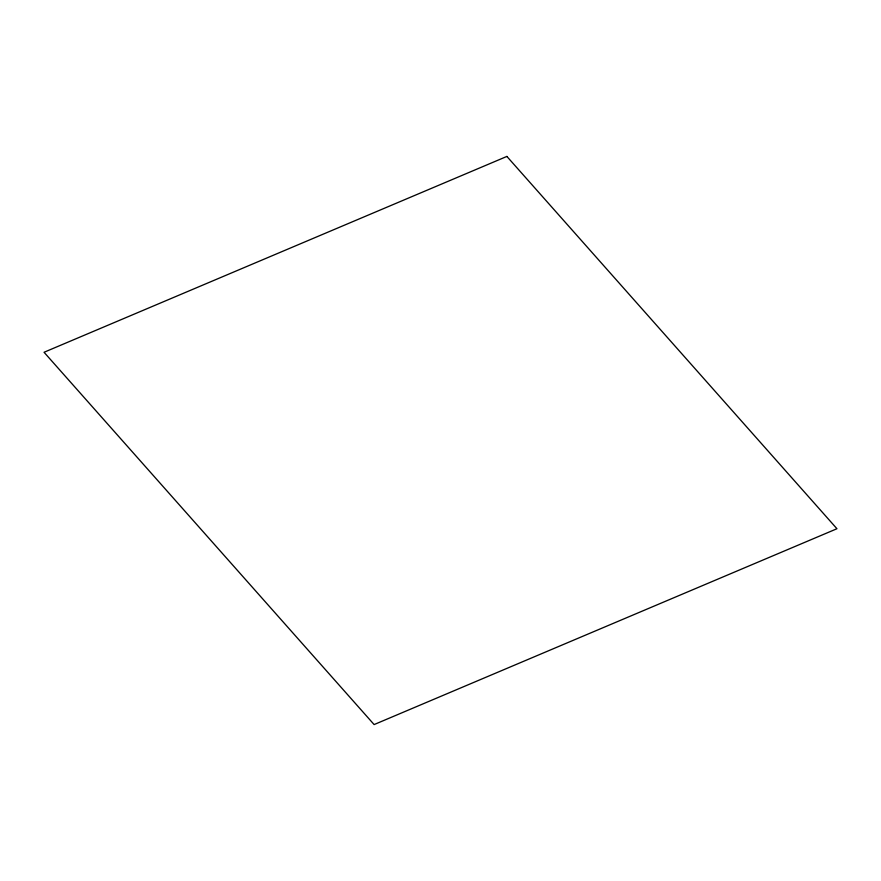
<?xml version="1.0" encoding="UTF-8"?>
<svg xmlns="http://www.w3.org/2000/svg" width="881" height="881" viewBox="0 0 881 881"><rect width="100%" height="100%" fill="white"/><g stroke="black" fill="none" stroke-linecap="round" stroke-linejoin="round"><path stroke-width="1.32" d="M506.883 156.433L44.05 352.268L374.117 724.567L836.95 528.732L506.883 156.433"/></g></svg>
